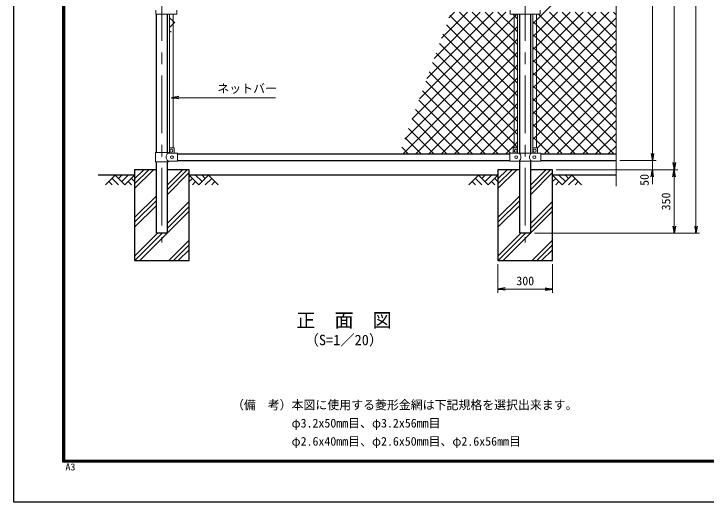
# Model space of a CAD drawing. Units: millimetres, scale not verified. Extents: x -4200 to 4200, y -2970 to 2970.
# Drawn here: x -4200 to -389, y -2970 to -282 of the extents above; entities that cross this region are included whole.
import ezdxf
from ezdxf.enums import TextEntityAlignment as Align

# ---------------------------------------------------------------- set-up
doc = ezdxf.new("R2010")
doc.units = ezdxf.units.MM
doc.header["$LTSCALE"] = 10
doc.linetypes.add('USER1', pattern=[50.8, 31.75, -6.35, 6.35, -6.35])
for name, color, linetype, lineweight in [('0-0_D-TTL-TXT', 7, 'Continuous', 25), ('0-3_D-STR1', 1, 'Continuous', 25), ('0-4_D-STR3', 3, 'Continuous', 13), ('0-5_D-BMK', 2, 'USER1', 13), ('0-6_D-STR-DIM', 7, 'Continuous', 13), ('0-7_D-STR-TXT', 7, 'Continuous', 13), ('0-A_D-STR2', 7, 'Continuous', 13), ('0-B_D-STR4', 7, 'Continuous', 25), ('0-C_D-BGD', 7, 'Continuous', 25), ('0-D_D-DCR-HCH', 7, 'Continuous', 13), ('0-E_D-TTL', 7, 'Continuous', 25)]:
    doc.layers.add(name, color=color, linetype=linetype, lineweight=lineweight)
doc.layers.add('0-8_0', color=7, linetype='Continuous')
doc.styles.add('ＭＳ ゴシック', font='')
doc.styles.get('ＭＳ ゴシック').set_extended_font_data('MS Gothic')

# ---------------------------------------------------------------- blocks, each defined once
blk = doc.blocks.new('_Open')
at = {"layer": '0-8_0'}
blk.add_line((-10, 1.667), (0, 0), dxfattribs=at)
blk.add_lwpolyline([(-10, -1.667), (0, 0), (-10, 0)], dxfattribs=at)

msp = doc.modelspace()

# ---------------------------------------------------------------- linework, layer by layer
at = {"layer": '0-3_D-STR1'}
for p, q in [((-3414.9, -1045.67), (-3414.9, -283.27)), ((-3354.4, -1045.67), (-3354.4, -283.27)), ((-1414.9, -1048.37), (-1414.9, -283.07)), ((-1354.4, -1048.37), (-1354.4, -283.07)), ((-3299.65, -1051.67), (-1469.65, -1051.67)), ((-1299.65, -1051.67), (-884.65, -1051.67)), ((-3414.9, -1489.77), (-3414.9, -1095.67)), ((-3354.4, -1489.77), (-3354.4, -1095.67)), ((-3299.65, -1089.77), (-1469.65, -1089.77)), ((-1354.4, -1489.77), (-1354.4, -1093.17)), ((-1299.65, -1089.77), (-884.65, -1089.77)), ((-3354.4, -1489.77), (-3414.9, -1489.77)), ((-1359.25, -1489.77), (-1410.05, -1489.77))]:
    msp.add_line(p, q, dxfattribs=at)
msp.add_lwpolyline([(-1354.4, -1489.77), (-1414.9, -1489.77), (-1414.9, -1093.17)], dxfattribs=at)
at = {"layer": '0-4_D-STR3'}
for p, q in [((-3417.45, -262.27), (-3417.45, -283.27)), ((-3302.65, -262.27), (-3302.65, -283.27)), ((-1467.15, -262.47), (-1467.15, -283.07)), ((-1302.15, -262.47), (-1302.15, -283.07)), ((-3417.45, -283.27), (-3302.65, -283.27)), ((-3342.15, -283.27), (-3342.15, -1019.35)), ((-3323.15, -283.27), (-3323.15, -1018.67)), ((-1467.15, -283.07), (-1302.15, -283.07)), ((-1446.15, -283.07), (-1446.15, -1018.67)), ((-1427.15, -283.07), (-1427.15, -1019.35)), ((-1342.15, -283.07), (-1342.15, -1019.35)), ((-1323.15, -283.07), (-1323.15, -1018.67)), ((-3342.65, -1020.67), (-3342.65, -1048.67)), ((-3340.65, -1018.67), (-3319.65, -1018.67)), ((-3317.65, -1020.67), (-3317.65, -1048.67)), ((-1451.65, -1048.67), (-1451.65, -1020.67)), ((-1428.65, -1018.67), (-1449.65, -1018.67)), ((-1426.65, -1048.67), (-1426.65, -1020.67)), ((-1342.65, -1048.67), (-1342.65, -1020.67)), ((-1340.65, -1018.67), (-1319.65, -1018.67)), ((-1317.65, -1048.67), (-1317.65, -1020.67)), ((-3420.75, -1045.67), (-3350.85, -1045.67)), ((-3420.75, -1045.67), (-3420.75, -1095.67)), ((-3344.85, -1048.67), (-3350.85, -1045.67)), ((-3344.85, -1048.67), (-3299.65, -1048.67)), ((-3299.65, -1092.67), (-3299.65, -1048.67)), ((-1469.65, -1048.67), (-1418.45, -1048.67)), ((-1469.65, -1092.67), (-1469.65, -1048.67)), ((-1418.45, -1048.17), (-1419.45, -1048.67)), ((-1418.45, -1048.17), (-1350.85, -1048.17)), ((-1350.85, -1048.17), (-1349.85, -1048.67)), ((-1350.85, -1048.67), (-1299.65, -1048.67)), ((-1299.65, -1092.67), (-1299.65, -1048.67)), ((-3420.75, -1095.67), (-3350.85, -1095.67)), ((-3344.85, -1092.67), (-3350.85, -1095.67)), ((-3344.85, -1092.67), (-3299.65, -1092.67)), ((-1469.65, -1092.67), (-1418.45, -1092.67)), ((-1418.45, -1093.17), (-1419.45, -1092.67)), ((-1350.85, -1092.67), (-1299.65, -1092.67))]:
    msp.add_line(p, q, dxfattribs=at)
msp.add_lwpolyline([(-1418.45, -1093.17), (-1350.85, -1093.17), (-1349.85, -1092.67)], dxfattribs=at)
for centre in [(-3332.65, -1035.67), (-1436.65, -1035.67), (-1332.65, -1035.67), (-3329.65, -1070.67), (-1434.65, -1070.67), (-1334.65, -1070.67)]:
    msp.add_circle(centre, 8, dxfattribs=at)
for centre, radius, start, end in [((-3340.65, -1020.67), 2, 90, 180), ((-3319.65, -1020.67), 2, 0, 90), ((-1449.65, -1020.67), 2, 90, 180), ((-1428.65, -1020.67), 2, 0, 90), ((-1340.65, -1020.67), 2, 90, 180), ((-1319.65, -1020.67), 2, 0, 90), ((-3332.27, -1070.67), 28.8, 130.19176, 229.80824), ((-1437.04, -1070.67), 28.8, 310.19176, 49.80824), ((-1332.27, -1070.67), 28.8, 130.19176, 229.80824)]:
    msp.add_arc(centre, radius, start, end, dxfattribs=at)
at = {"layer": '0-5_D-BMK'}
for p, q in [((-3384.65, 1410.23), (-3384.65, -1539.77)), ((-1384.65, 1410.23), (-1384.65, -1539.77))]:
    msp.add_line(p, q, dxfattribs=at)
at = {"layer": '0-6_D-STR-DIM'}
for p, q in [((-684.65, 1320.23), (-684.65, -1049.77)), ((-564.65, 1320.23), (-564.65, -1099.77)), ((-444.65, 1320.23), (-444.65, -1449.77)), ((-884.65, 109.58), (-884.65, -1229.77)), ((-684.65, -1049.77), (-684.65, -1009.77)), ((-864.65, -1089.77), (-664.65, -1089.77)), ((-864.65, -1089.77), (-664.65, -1089.77)), ((-684.65, -1089.77), (-684.65, -1139.77)), ((-1214.65, -1139.77), (-664.65, -1139.77)), ((-1214.65, -1139.77), (-544.65, -1139.77)), ((-1214.65, -1139.77), (-544.65, -1139.77)), ((-684.65, -1179.77), (-684.65, -1219.77)), ((-564.65, -1179.77), (-564.65, -1449.77)), ((-1334.4, -1489.77), (-424.65, -1489.77)), ((-1334.4, -1489.77), (-544.65, -1489.77)), ((-1534.65, -1659.77), (-1534.65, -1817.09)), ((-1234.65, -1659.77), (-1234.65, -1817.09)), ((-1494.65, -1797.09), (-1274.65, -1797.09))]:
    msp.add_line(p, q, dxfattribs=at)
at = {"layer": '0-7_D-STR-TXT'}
msp.add_line((-2758.78, -743.87), (-3329.9, -743.87), dxfattribs=at)
at = {"layer": '0-A_D-STR2'}
for p, q in [((-3342.15, -285.9), (-3339.53, -283.27)), ((-1967.13, -749.36), (-1490.55, -272.77)), ((-1926.67, -638.18), (-1561.26, -272.77)), ((-1886.2, -527.01), (-1631.97, -272.77)), ((-1845.74, -415.83), (-1702.68, -272.77)), ((-1805.27, -304.66), (-1773.39, -272.77)), ((-1446.15, -644.26), (-1800.07, -290.35)), ((-1446.15, -573.55), (-1746.93, -272.77)), ((-1446.15, -502.84), (-1676.22, -272.77)), ((-1446.15, -432.13), (-1605.51, -272.77)), ((-1446.15, -361.42), (-1534.8, -272.77)), ((-1323.15, -388.22), (-1207.7, -272.77)), ((-1323.15, -458.93), (-1136.99, -272.77)), ((-1323.15, -529.64), (-1066.28, -272.77)), ((-1323.15, -600.35), (-995.57, -272.77)), ((-1323.15, -671.07), (-924.86, -272.77)), ((-1323.15, -741.78), (-884.65, -303.28)), ((-884.65, -710.79), (-1312.37, -283.07)), ((-884.65, -640.08), (-1251.96, -272.77)), ((-884.65, -569.37), (-1181.25, -272.77)), ((-884.65, -498.66), (-1110.54, -272.77)), ((-884.65, -427.94), (-1039.83, -272.77)), ((-884.65, -357.23), (-969.11, -272.77)), ((-884.65, -286.52), (-898.4, -272.77)), ((-1446.15, -714.97), (-1818.93, -342.19)), ((-1323.15, -343), (-1342.15, -324)), ((-3333.78, -382.98), (-3342.15, -374.61)), ((-1427.15, -380.42), (-1446.15, -361.42)), ((-884.65, -781.5), (-1323.15, -343)), ((-1323.15, -812.49), (-884.65, -373.99)), ((-1446.15, -785.68), (-1837.8, -394.03)), ((-1342.15, -407.22), (-1323.15, -388.22)), ((-1323.15, -413.71), (-1342.15, -394.71)), ((-884.65, -852.21), (-1323.15, -413.71)), ((-2057.32, -1051.67), (-1446.15, -440.51)), ((-1446.15, -856.39), (-1856.67, -445.88)), ((-1446.15, -440.51), (-1427.15, -421.51)), ((-1427.15, -451.13), (-1446.15, -432.13)), ((-1323.15, -883.2), (-884.65, -444.7)), ((-1446.15, -511.22), (-1427.15, -492.22)), ((-1342.15, -477.93), (-1323.15, -458.93)), ((-1323.15, -484.42), (-1342.15, -465.42)), ((-884.65, -922.92), (-1323.15, -484.42)), ((-1986.6, -1051.67), (-1446.15, -511.22)), ((-1446.15, -927.1), (-1875.54, -497.72)), ((-1427.15, -521.84), (-1446.15, -502.84)), ((-1342.15, -548.64), (-1323.15, -529.64)), ((-1323.15, -953.91), (-884.65, -515.41)), ((-1446.15, -997.82), (-1894.41, -549.56)), ((-1446.15, -581.93), (-1427.15, -562.93)), ((-1323.15, -555.13), (-1342.15, -536.13)), ((-884.65, -993.63), (-1323.15, -555.13)), ((-1915.89, -1051.67), (-1446.15, -581.93)), ((-1466.01, -1048.67), (-1913.28, -601.4)), ((-1427.15, -592.55), (-1446.15, -573.55)), ((-1342.15, -619.35), (-1323.15, -600.35)), ((-1323.15, -625.84), (-1342.15, -606.84)), ((-1317.65, -1019.12), (-884.65, -586.12)), ((-1446.15, -652.64), (-1427.15, -633.64)), ((-1427.15, -663.26), (-1446.15, -644.26)), ((-897.41, -1051.58), (-1323.15, -625.84)), ((-1533.72, -1051.67), (-1932.15, -653.24)), ((-1845.18, -1051.67), (-1446.15, -652.64)), ((-1342.15, -690.07), (-1323.15, -671.07)), ((-1323.15, -696.55), (-1342.15, -677.55)), ((-1276.66, -1048.84), (-884.65, -656.83)), ((-1604.43, -1051.67), (-1951.02, -705.09)), ((-1774.47, -1051.67), (-1446.15, -723.35)), ((-1446.15, -723.35), (-1427.15, -704.35)), ((-1427.15, -733.97), (-1446.15, -714.97)), ((-968.64, -1051.07), (-1323.15, -696.55)), ((-1675.14, -1051.67), (-1969.89, -756.93)), ((-1342.15, -760.78), (-1323.15, -741.78)), ((-1323.15, -767.26), (-1342.15, -748.26)), ((-1206.46, -1049.35), (-884.65, -727.54)), ((-1703.76, -1051.67), (-1446.15, -794.07)), ((-1446.15, -794.07), (-1427.15, -775.07)), ((-1427.15, -804.68), (-1446.15, -785.68)), ((-1039.86, -1050.55), (-1323.15, -767.26)), ((-1136.26, -1049.85), (-884.65, -798.25)), ((-1745.85, -1051.67), (-1988.75, -808.77)), ((-1342.15, -831.49), (-1323.15, -812.49)), ((-1323.15, -837.97), (-1342.15, -818.97)), ((-1111.09, -1050.04), (-1323.15, -837.97)), ((-1816.56, -1051.67), (-2007.62, -860.61)), ((-1633.05, -1051.67), (-1446.15, -864.78)), ((-1446.15, -864.78), (-1427.15, -845.78)), ((-1427.15, -875.39), (-1446.15, -856.39)), ((-1066.05, -1050.36), (-884.65, -868.96)), ((-1887.27, -1051.67), (-2026.49, -912.45)), ((-1342.15, -902.2), (-1323.15, -883.2)), ((-1323.15, -908.68), (-1342.15, -889.68)), ((-1182.32, -1049.52), (-1323.15, -908.68)), ((-1562.34, -1051.67), (-1446.15, -935.49)), ((-1446.15, -935.49), (-1427.15, -916.49)), ((-1427.15, -946.1), (-1446.15, -927.1)), ((-995.85, -1050.87), (-884.65, -939.67)), ((-1957.98, -1051.67), (-2045.36, -964.29)), ((-1446.15, -1006.2), (-1427.15, -987.2)), ((-1342.15, -972.91), (-1323.15, -953.91)), ((-1323.15, -979.39), (-1342.15, -960.39)), ((-1253.54, -1049.01), (-1323.15, -979.39)), ((-2028.69, -1051.67), (-2064.23, -1016.14)), ((-1491.63, -1051.67), (-1446.15, -1006.2)), ((-1427.15, -1016.82), (-1446.15, -997.82)), ((-925.65, -1051.38), (-884.65, -1010.38))]:
    msp.add_line(p, q, dxfattribs=at)
for points in [[(-1342.15, -336.51), (-1323.15, -317.51), (-1278.42, -272.77), (-893.02, 112.62)], [(-3314.91, -331.14), (-3323.15, -322.9), (-3342.15, -303.9)], [(-2007.59, -860.53), (-1446.15, -299.09), (-1430.14, -283.07)], [(-1427.15, -309.71), (-1446.15, -290.71), (-1453.79, -283.07)], [(-3342.15, -356.61), (-3323.15, -337.61), (-3313.9, -328.36)], [(-2048.06, -971.71), (-1446.15, -369.8), (-1427.15, -350.8)]]:
    msp.add_lwpolyline(points, dxfattribs=at)
at = {"layer": '0-B_D-STR4'}
for p, q in [((-3414.9, -1139.77), (-3534.65, -1139.77)), ((-3234.65, -1139.77), (-3354.4, -1139.77)), ((-1414.9, -1139.77), (-1534.65, -1139.77)), ((-1234.65, -1139.77), (-1354.4, -1139.77))]:
    msp.add_line(p, q, dxfattribs=at)
for points in [[(-3534.65, -1139.77), (-3534.65, -1639.77), (-3234.65, -1639.77), (-3234.65, -1139.77)], [(-1534.65, -1139.77), (-1534.65, -1639.77), (-1234.65, -1639.77), (-1234.65, -1139.77)]]:
    msp.add_lwpolyline(points, dxfattribs=at)
at = {"layer": '0-C_D-BGD'}
for p, q in [((-3534.65, -1169.77), (-3734.65, -1169.77)), ((-1534.65, -1169.77), (-3234.65, -1169.77)), ((-884.65, -1169.77), (-1234.65, -1169.77))]:
    msp.add_line(p, q, dxfattribs=at)
at = {"layer": '0-D_D-DCR-HCH'}
for p, q in [((-3534.65, -1243.73), (-3430.7, -1139.77)), ((-3534.65, -1217.22), (-3457.21, -1139.77)), ((-3534.65, -1190.7), (-3483.73, -1139.77)), ((-3354.4, -1249.1), (-3245.08, -1139.77)), ((-3354.4, -1222.58), (-3271.6, -1139.77)), ((-1534.65, -1243.73), (-1430.7, -1139.77)), ((-1534.65, -1217.22), (-1457.21, -1139.77)), ((-1534.65, -1190.7), (-1483.73, -1139.77)), ((-1354.4, -1249.1), (-1245.08, -1139.77)), ((-1354.4, -1222.58), (-1271.6, -1139.77)), ((-3641.08, -1169.77), (-3694.29, -1222.99)), ((-3641.08, -1169.77), (-3587.87, -1222.99)), ((-3623.34, -1187.51), (-3605.6, -1169.77)), ((-3605.6, -1205.25), (-3570.13, -1169.77)), ((-3587.87, -1222.99), (-3534.65, -1169.77)), ((-3354.4, -1275.61), (-3234.65, -1155.86)), ((-3181.44, -1222.99), (-3234.65, -1169.77)), ((-3163.7, -1205.25), (-3199.18, -1169.77)), ((-3128.23, -1169.77), (-3181.44, -1222.99)), ((-3145.87, -1187.6), (-3163.7, -1169.77)), ((-3128.23, -1169.77), (-3075.02, -1222.99)), ((-1641.08, -1169.77), (-1694.29, -1222.99)), ((-1641.08, -1169.77), (-1587.87, -1222.99)), ((-1623.34, -1187.51), (-1605.6, -1169.77)), ((-1605.6, -1205.25), (-1570.13, -1169.77)), ((-1587.87, -1222.99), (-1534.65, -1169.77)), ((-1354.4, -1275.61), (-1234.65, -1155.86)), ((-1181.44, -1222.99), (-1234.65, -1169.77)), ((-1163.7, -1205.25), (-1199.18, -1169.77)), ((-1128.23, -1169.77), (-1181.44, -1222.99)), ((-1145.87, -1187.6), (-1163.7, -1169.77)), ((-1128.23, -1169.77), (-1075.02, -1222.99)), ((-3676.55, -1205.25), (-3658.73, -1222.99)), ((-3658.82, -1187.51), (-3623.18, -1222.99)), ((-3570.13, -1205.25), (-3552.31, -1222.99)), ((-3552.39, -1187.51), (-3534.65, -1205.17)), ((-3216.92, -1187.51), (-3234.65, -1205.17)), ((-3199.18, -1205.25), (-3217, -1222.99)), ((-3110.49, -1187.51), (-3146.13, -1222.99)), ((-3092.76, -1205.25), (-3110.57, -1222.99)), ((-1676.55, -1205.25), (-1658.73, -1222.99)), ((-1658.82, -1187.51), (-1623.18, -1222.99)), ((-1570.13, -1205.25), (-1552.31, -1222.99)), ((-1552.39, -1187.51), (-1534.65, -1205.17)), ((-1216.92, -1187.51), (-1234.65, -1205.17)), ((-1199.18, -1205.25), (-1217, -1222.99)), ((-1110.49, -1187.51), (-1146.13, -1222.99)), ((-1092.76, -1205.25), (-1110.57, -1222.99)), ((-3534.65, -1402.83), (-3414.9, -1283.08)), ((-1534.65, -1402.83), (-1414.9, -1283.08)), ((-3534.65, -1429.35), (-3414.9, -1309.6)), ((-3354.4, -1434.71), (-3234.65, -1314.96)), ((-1534.65, -1429.35), (-1414.9, -1309.6)), ((-1354.4, -1434.71), (-1234.65, -1314.96)), ((-3534.65, -1455.86), (-3414.9, -1336.11)), ((-3354.4, -1461.23), (-3234.65, -1341.48)), ((-3354.4, -1487.75), (-3234.65, -1368)), ((-1534.65, -1455.86), (-1414.9, -1336.11)), ((-1354.4, -1461.23), (-1234.65, -1341.48)), ((-1354.4, -1487.75), (-1234.65, -1368)), ((-3534.65, -1614.96), (-3409.46, -1489.77)), ((-3532.95, -1639.77), (-3382.95, -1489.77)), ((-3506.43, -1639.77), (-3356.43, -1489.77)), ((-1534.65, -1614.96), (-1409.46, -1489.77)), ((-1532.95, -1639.77), (-1382.95, -1489.77)), ((-1506.43, -1639.77), (-1356.43, -1489.77)), ((-3347.33, -1639.77), (-3234.65, -1527.1)), ((-3320.82, -1639.77), (-3234.65, -1553.61)), ((-1347.33, -1639.77), (-1234.65, -1527.1)), ((-1320.82, -1639.77), (-1234.65, -1553.61)), ((-3294.3, -1639.77), (-3234.65, -1580.13)), ((-1294.3, -1639.77), (-1234.65, -1580.13))]:
    msp.add_line(p, q, dxfattribs=at)
at = {"layer": '0-E_D-TTL', "color": 2}
msp.add_lwpolyline([(-4199.68, 2970.23), (4200.32, 2970.23), (4200.32, -2969.77), (-4199.68, -2969.77)], close=True, dxfattribs=at)
at = {"layer": '0-E_D-TTL'}
for points in [[(-3929.68, 2750.23), (3930.32, 2750.23), (3930.32, -2749.77), (-3929.68, -2749.77)], [(-3927.18, 2747.73), (3927.82, 2747.73), (3927.82, -2747.27), (-3927.18, -2747.27)], [(-3924.68, 2745.23), (3925.32, 2745.23), (3925.32, -2744.77), (-3924.68, -2744.77)], [(-3922.18, 2742.73), (3922.82, 2742.73), (3922.82, -2742.27), (-3922.18, -2742.27)], [(-3919.68, 2740.23), (3920.32, 2740.23), (3920.32, -2739.77), (-3919.68, -2739.77)]]:
    msp.add_lwpolyline(points, close=True, dxfattribs=at)

# ---------------------------------------------------------------- block references
at = {"layer": '0-6_D-STR-DIM', "xscale": 4, "yscale": 4}
for p, rotation in [((-684.65, -1089.77), 270), ((-684.65, -1089.77), 270), ((-564.65, -1139.77), 270), ((-684.65, -1139.77), 90), ((-564.65, -1139.77), 90), ((-564.65, -1489.77), 270), ((-444.65, -1489.77), 270), ((-1534.65, -1797.09), 180)]:
    msp.add_blockref('_Open', p, dxfattribs=dict(at, rotation=rotation))
msp.add_blockref('_Open', (-1234.65, -1797.09), dxfattribs=at)
at = {"layer": '0-7_D-STR-TXT', "xscale": 4, "yscale": 4, "rotation": 180}
msp.add_blockref('_Open', (-3331.9, -743.87), dxfattribs=at)

# ---------------------------------------------------------------- texts
at = {"layer": '0-0_D-TTL-TXT', "style": 'ＭＳ ゴシック'}
for s, height, p in [('正\u3000面\u3000図', 76.98, (-2644.55, -2030.17)), ('（S=1／20）', 57.7, (-2599.07, -2123.36)), ('（備\u3000考）本図に使用する菱形金網は下記規格を選択出来ます。', 48.09, (-2998.8, -2473.38)), ('\u3000\u3000\u3000\u3000\u3000φ3.2x50mm目、φ3.2x56mm目', 48.09, (-2998.8, -2573.38)), ('\u3000\u3000\u3000\u3000\u3000φ2.6x40mm目、φ2.6x50mm目、φ2.6x56mm目', 48.09, (-2998.8, -2673.38))]:
    msp.add_text(s, height=height, dxfattribs=at).set_placement(p, align=Align.BOTTOM_LEFT)
at = {"layer": '0-6_D-STR-DIM', "style": 'ＭＳ ゴシック'}
for s, p in [('50', (-690.26, -1228.66)), ('350', (-571.4, -1363.65))]:
    msp.add_text(s, height=48.09, rotation=90, dxfattribs=at).set_placement(p, align=Align.BOTTOM_LEFT)
msp.add_text('300', height=48.09, dxfattribs=at).set_placement((-1433.53, -1790.34), align=Align.BOTTOM_LEFT)
at = {"layer": '0-7_D-STR-TXT', "style": 'ＭＳ ゴシック'}
msp.add_text('ネットバー', height=48.09, dxfattribs=at).set_placement((-3079.34, -731.92), align=Align.BOTTOM_LEFT)
at = {"layer": '0-E_D-TTL', "style": 'ＭＳ ゴシック', "width": 1.05}
msp.add_text('A3', height=38.48, dxfattribs=at).set_placement((-3915.77, -2806.58), align=Align.BOTTOM_LEFT)

doc.saveas('drawing.dxf')
